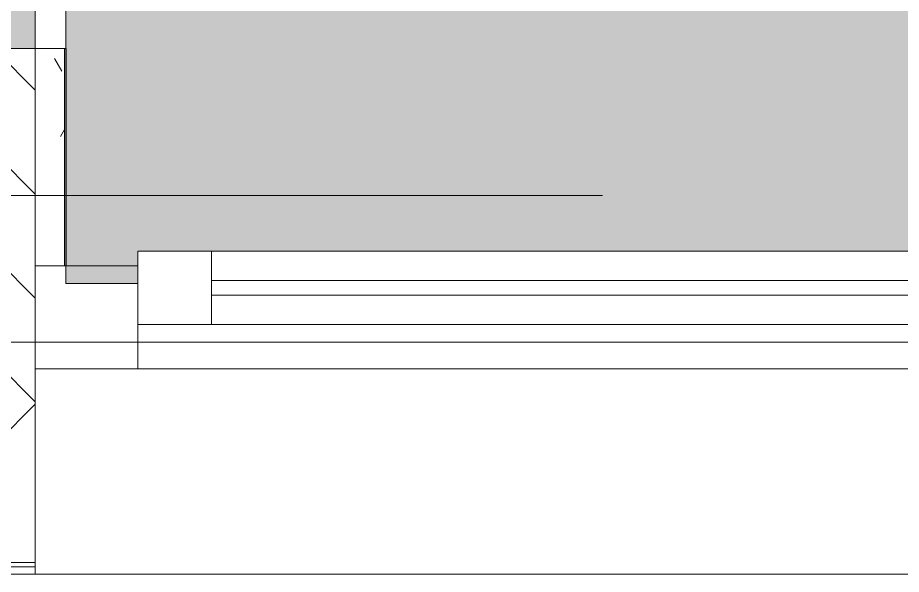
# Model space of a CAD drawing. Header units: millimetres. Extents: x -3238 to 193830, y -8553 to 29000.
# Drawn here: x 12998 to 13600, y -258 to 121 of the extents above; entities that cross this region are included whole.
import ezdxf

# ---------------------------------------------------------------- set-up
doc = ezdxf.new("R2010")
doc.units = ezdxf.units.MM
doc.linetypes.add('Осевая', pattern=[3175, 635, -476.25, 1587.5, -476.25])
for name, color, linetype, lineweight in [('A-GLAZ', 7, 'Continuous', 9), ('A-GLAZ-1', 7, 'Continuous', 13), ('A-WALL', 7, 'Continuous', 9), ('Знаки', 7, 'Continuous', 9), ('Оси-2', 7, 'Осевая', 9)]:
    doc.layers.add(name, color=color, linetype=linetype, lineweight=lineweight)
for name, color, linetype, lineweight, true_color in [('A-WALL-1', 9, 'Continuous', 9, 0x808080), ('A-WALL-FNSH-1', 9, 'Continuous', 9, 0x808080), ('I-WALL-2', 9, 'Continuous', 9, 0x808080)]:
    doc.layers.add(name, color=color, linetype=linetype, lineweight=lineweight, true_color=true_color)
pattern_1 = [(0, (0, 0), (121.92, 30.48), [10.058, -81.382, 10.058, -81.382, -487.68]), (0, (0, 0), (121.92, 30.48), [-182.88, 10.058, -172.822, 10.058, -81.382, -213.36]), (0, (0, 0), (121.92, 30.48), [-457.2, 10.058, -50.902, 10.058, -142.342]), (120, (45.72, 15.24), (-87.356454, 90.34582), [10.058, -81.382, 10.058, -81.382, -487.68]), (120, (45.72, 15.24), (-87.356454, 90.34582), [-182.88, 10.058, -172.822, 10.058, -81.382, -213.36]), (120, (45.72, 15.24), (-87.356454, 90.34582), [-457.2, 10.058, -50.902, 10.058, -142.342]), (240, (60.96, 76.2), (-34.563546, -120.82582), [10.058, -81.382, 10.058, -81.382, -487.68]), (240, (60.96, 76.2), (-34.563546, -120.82582), [-182.88, 10.058, -172.822, 10.058, -81.382, -213.36]), (240, (60.96, 76.2), (-34.563546, -120.82582), [-457.2, 10.058, -50.902, 10.058, -142.342])]

# ---------------------------------------------------------------- blocks, each defined once
blk = doc.blocks.new('120_Окно_СКБ_2Ст - 120_Окно_СКБ_2Ст 3100х2500 _мал_створка слева_ 2-22446355-План устройства полов 2 этажа в осях 1-12')
at = {"layer": 'A-GLAZ'}
for p, q in [((1550, -57), (-1550, -57)), ((770, -107), (1430, -107)), ((1430, -117), (770, -117))]:
    blk.add_line(p, q, dxfattribs=at)
at = {"layer": 'A-GLAZ-1'}
for p, q in [((1480, -127), (1480, -57)), ((1480, -57), (1550, -57)), ((1550, -57), (1550, -127)), ((1480, -87), (720, -87)), ((1430, -137), (1430, -87)), ((1480, -137), (1480, -87)), ((1550, -127), (1480, -127)), ((720, -137), (1480, -137))]:
    blk.add_line(p, q, dxfattribs=at)
blk = doc.blocks.new('Зашивка радиатора_ с перфорацией М6 - Зашивка радиатора_ с перфорацией М6-V86-План устройства полов 2 этажа в осях 1-12')
at = {"layer": 'Знаки'}
blk.add_hatch(color=256, dxfattribs=at).paths.add_polyline_path([(2640.85, 380), (2640.85, 358), (1880.85, 358), (1880.85, 380), (1810.85, 380), (1810.85, 358), (-319.15, 358), (-319.15, 380), (-370, 380), (-369.15, 180), (2690, 180), (2690, 380)])
for p, q in [((2690, 380), (2640.85, 380)), ((2690, 180), (2690, 380))]:
    blk.add_line(p, q, dxfattribs=at)

msp = doc.modelspace()

# ---------------------------------------------------------------- hatches: boundary and pattern name
at = {"layer": 'A-WALL'}
h = msp.add_hatch(dxfattribs=at)
h.set_pattern_fill('FP_18', color=256, style=0, pattern_type=2)
h.set_pattern_definition([(135, (0, 0), (-35.35534, -35.35534), [])])
h.paths.add_polyline_path([(16660, -100), (16660, 100), (16110, 100), (16110, -100), (16169, -100)])
h.paths.add_polyline_path([(12760, -100), (13010, -100), (13010, 100), (12760, 100)])
h = msp.add_hatch(dxfattribs=at)
h.set_pattern_fill('FP_14', color=256, style=0, pattern_type=2)
h.set_pattern_definition([(45, (0, 0), (-70.71068, 70.71068), []), (135, (0, 0), (-70.71068, -70.71068), [])])
h.paths.add_polyline_path([(38650, -250), (38650, -100), (37990, -100), (37990, -250)])
h.paths.add_polyline_path([(35890, -250), (35890, -100), (34770, -100), (34770, -250), (34846.01, -250)])
h.paths.add_polyline_path([(33511.94, -250), (33870, -250), (33870, -100), (33010, -100), (33010, -250)])
h.paths.add_polyline_path([(30910, -250), (30910, -100), (29209.74, -100), (29209.74, -250), (30843.79, -250)])
h.paths.add_polyline_path([(26409.74, -250), (26409.74, -100), (24810, -100), (24810, -250), (26174.54, -250)])
h.paths.add_polyline_path([(22172.33, -250), (22710, -250), (22710, -100), (21610, -100), (21610, -250), (21838.81, -250)])
h.paths.add_polyline_path([(18170.11, -250), (18810, -250), (18810, -100), (18160, -100), (18160, -250)])
h.paths.add_polyline_path([(16110, -250), (17260, -250), (17260, -100), (16110, -100)])
h.paths.add_polyline_path([(13010, -250), (13010, -100), (11660, -100), (11660, -250), (12833.82, -250)])
h.paths.add_polyline_path([(8164.57, -250), (8560, -250), (8560, -100), (4630, -100), (4630, -250), (6830.5, -250)])
h.paths.add_polyline_path([(3730, -250), (3730, -100), (-260, -100), (-260, -250), (3495.32, -250)])
at = {"layer": 'I-WALL-2'}
h = msp.add_hatch(dxfattribs=at)
h.set_pattern_fill('FP_99', color=256, style=0, pattern_type=2)
h.set_pattern_definition(pattern_1)
h.paths.add_polyline_path([(16510, 100), (16510, 140), (16110, 140), (16110, 100), (16169, 100)])
h.paths.add_polyline_path([(12833.82, 100), (13010, 100), (13010, 140), (12760, 140), (12760, 100)])
h = msp.add_hatch(dxfattribs=at)
h.set_pattern_fill('FP_99', color=256, style=0, pattern_type=2)
h.set_pattern_definition(pattern_1)
h.paths.add_polyline_path([(13030, -48), (13030, 100), (13010, 100), (13010, -48)])

# ---------------------------------------------------------------- linework, layer by layer
at = {"layer": 'A-WALL'}
for p, q in [((12760, 100), (13030, 100)), ((11660, -100), (21910, -100)), ((11660, -250), (13010, -250)), ((11660, -253), (13010, -253)), ((16110, -258), (13010, -258))]:
    msp.add_line(p, q, dxfattribs=at)
at = {"layer": 'A-WALL-1'}
for p, q in [((13010, -250), (13010, 140)), ((13030, -48), (13030, 100)), ((13010, -48), (13030, -48))]:
    msp.add_line(p, q, dxfattribs=at)
at = {"layer": 'A-WALL-FNSH-1'}
for p, q in [((13031, 100), (13030, 100)), ((13031, -48), (13031, 100)), ((13030, -48), (13031, -48)), ((13010, -258), (13010, -250)), ((11660, -258), (13010, -258))]:
    msp.add_line(p, q, dxfattribs=at)
at = {"layer": 'Оси-2'}
msp.add_line((61.56, 0), (36030, 0), dxfattribs=at)

# ---------------------------------------------------------------- block references
at = {"layer": 'A-GLAZ', "rotation": 180}
msp.add_blockref('120_Окно_СКБ_2Ст - 120_Окно_СКБ_2Ст 3100х2500 _мал_створка слева_ 2-22446355-План устройства полов 2 этажа в осях 1-12', (14560, -175), dxfattribs=at)
at = {"layer": 'Знаки', "rotation": 180}
msp.add_blockref('Зашивка радиатора_ с перфорацией М6 - Зашивка радиатора_ с перфорацией М6-V86-План устройства полов 2 этажа в осях 1-12', (15720.85, 320), dxfattribs=at)

doc.saveas('drawing.dxf')
